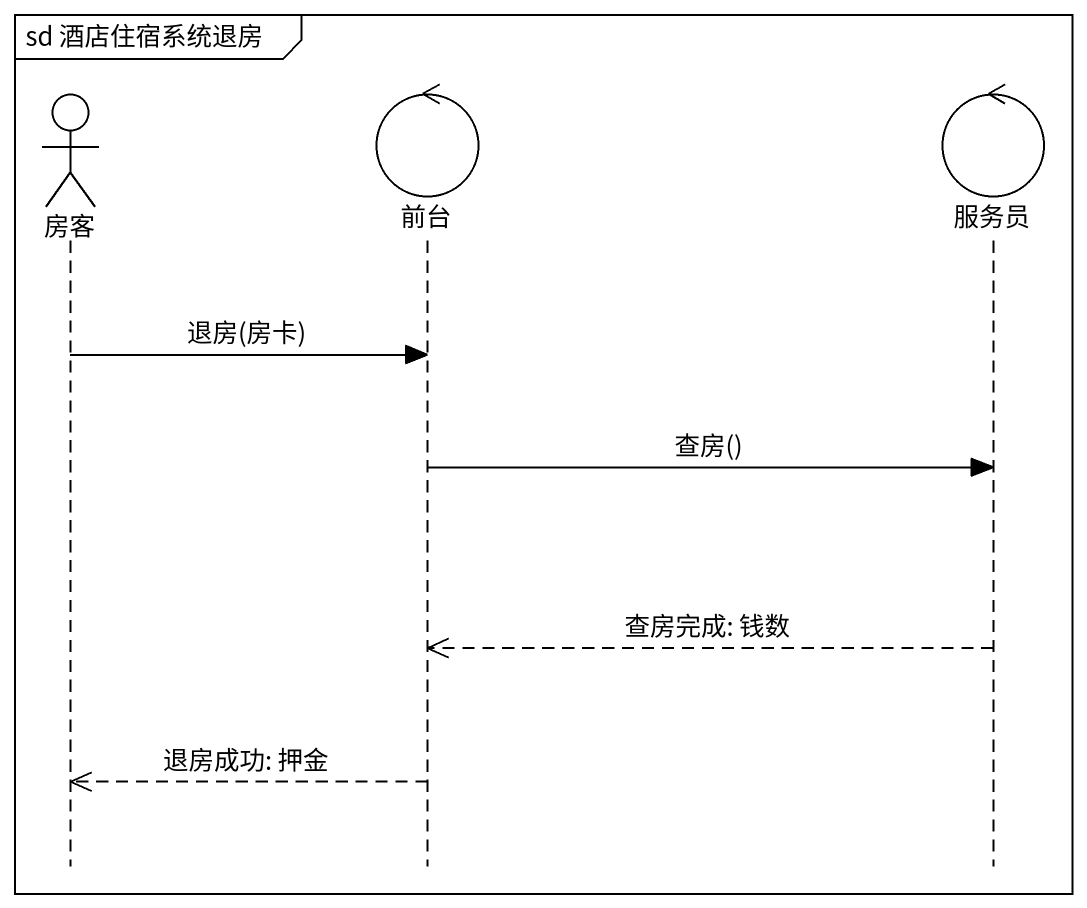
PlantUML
@startuml
mainframe sd 酒店住宿系统退房
hide footbox
actor 房客
control 前台
control 服务员

房客 -> 前台 : 退房(房卡)
前台 -> 服务员 : 查房()
服务员 -->> 前台 : 查房完成: 钱数
前台 -->> 房客 : 退房成功: 押金
@enduml
